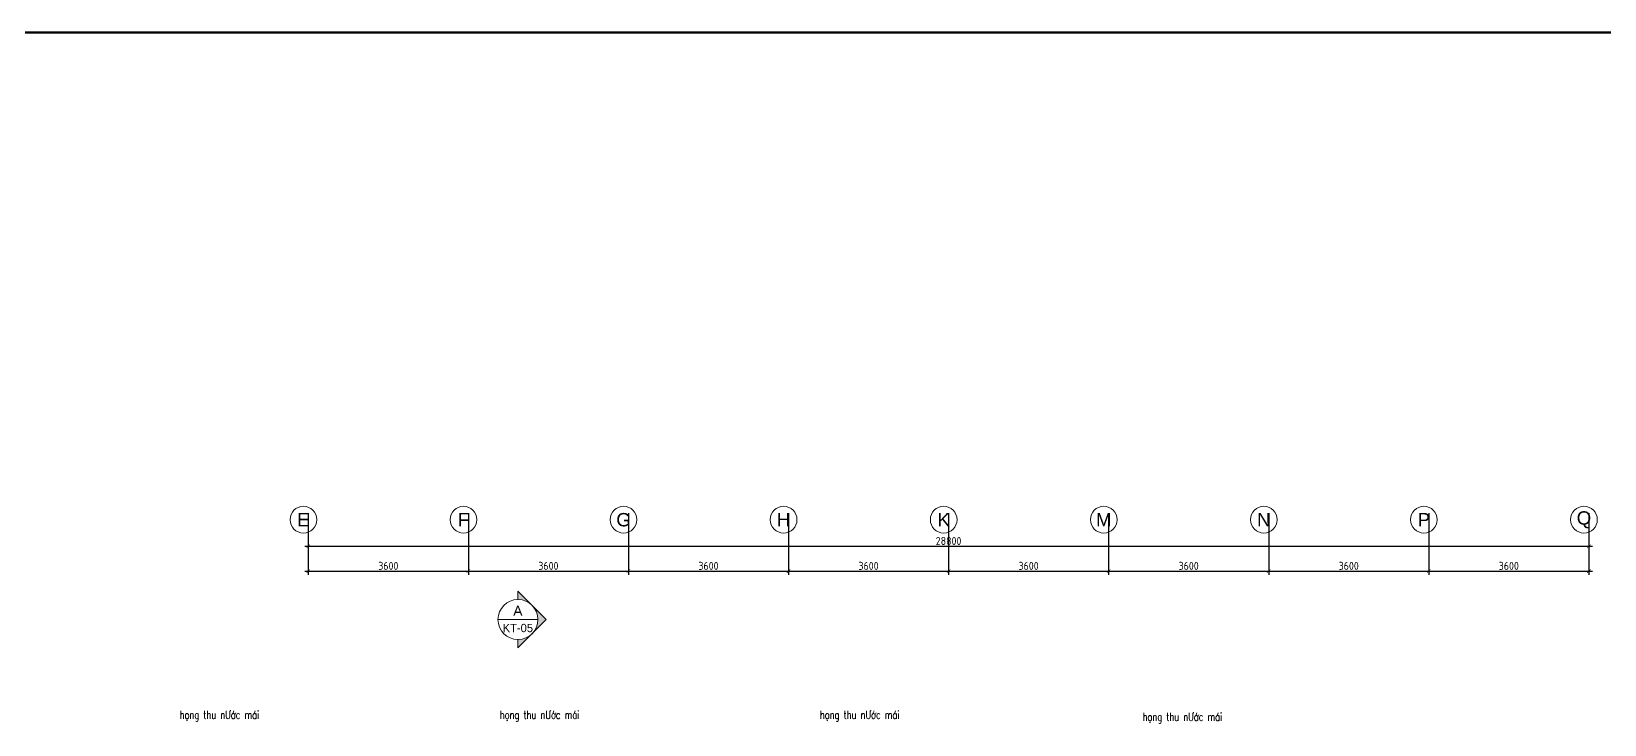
# Model space of a CAD drawing. Header units: inches. Extents: x 7154 to 95401, y -113037 to 84761.
# Drawn here: x 30398 to 65777, y -55441 to -39861 of the extents above; entities that cross this region are included whole.
import ezdxf
from ezdxf.enums import TextEntityAlignment as Align

# ---------------------------------------------------------------- set-up
doc = ezdxf.new("R2010")
doc.units = ezdxf.units.IN
doc.header["$MEASUREMENT"] = 0
doc.layers.get('DEFPOINTS').update_dxf_attribs({"color": 2})
doc.layers.add('Dim', color=144, linetype='Continuous')
doc.layers.add('TEXT', color=2, linetype='Continuous')
doc.layers.add('ZONES', color=7, linetype='Continuous', lineweight=18)
doc.styles.add('ARIALH', font='VnArialH.TTF')
doc.styles.add('AVANTH', font='VnAvantH.TTF')
doc.styles.add('ISOCP', font='isocp.shx')
doc.styles.add('VNSIMLI', font='vnsimli.shx', dxfattribs={"width": 0.75})
doc.dimstyles.new('1-100', dxfattribs={"dimtxt": 180, "dimasz": 80, "dimexe": 80, "dimexo": 0, "dimgap": 30, "dimtad": 1, "dimdec": 0, "dimzin": 0, "dimdsep": 46, "dimtxsty": 'ISOCP', "dimblk1": 'ARCHTICK', "dimblk2": 'ARCHTICK', "dimsah": 1, "dimcen": 0.09, "dimdle": 80, "dimclrd": 8, "dimclre": 8, "dimclrt": 6, "dimadec": 0, "dimazin": 0, "dimtfac": 1, "dimtdec": 0, "dimtix": 1, "dimtmove": 2, "dimatfit": 3, "dimldrblk": 'ARCHTICK', "dimfxl": 80, "dimtolj": 1, "dimtzin": 0, "dimarcsym": 0})

# ---------------------------------------------------------------- blocks, each defined once
blk = doc.blocks.new('_ArchTick')
at = {"color": 0, "linetype": 'ByBlock', "const_width": 0.15}
blk.add_lwpolyline([(-0.5, -0.5), (0.5, 0.5)], dxfattribs=at)
blk = doc.blocks.new('*D216')
at = {"layer": 'DEFPOINTS', "color": 0}
for p in [(36624, -50687), (40224, -50687), (40224, -51994)]:
    blk.add_point(p, dxfattribs=at)
at = {"layer": 'Dim', "color": 8, "lineweight": -2}
for p, q in [((36624, -50687), (36624, -52074)), ((40224, -50687), (40224, -52074)), ((36544, -51994), (40304, -51994))]:
    blk.add_line(p, q, dxfattribs=at)
at = {"layer": 'Dim', "color": 8, "lineweight": -2, "xscale": 80, "yscale": 80, "zscale": 80, "rotation": 180}
blk.add_blockref('_ArchTick', (36624, -51994), dxfattribs=at)
at = {"layer": 'Dim', "color": 8, "lineweight": -2, "xscale": 80, "yscale": 80, "zscale": 80}
blk.add_blockref('_ArchTick', (40224, -51994), dxfattribs=at)
at = {"layer": 'Dim', "color": 6, "insert": (38424, -51874), "char_height": 180, "attachment_point": 5, "style": 'ISOCP'}
blk.add_mtext('\\A1;3600', dxfattribs=at)
blk = doc.blocks.new('*D217')
at = {"layer": 'DEFPOINTS', "color": 0}
for p in [(40224, -50687), (43824, -50687), (43824, -51994)]:
    blk.add_point(p, dxfattribs=at)
at = {"layer": 'Dim', "color": 8, "lineweight": -2}
for p, q in [((40224, -50687), (40224, -52074)), ((43824, -50687), (43824, -52074)), ((40144, -51994), (43904, -51994))]:
    blk.add_line(p, q, dxfattribs=at)
at = {"layer": 'Dim', "color": 8, "lineweight": -2, "xscale": 80, "yscale": 80, "zscale": 80, "rotation": 180}
blk.add_blockref('_ArchTick', (40224, -51994), dxfattribs=at)
at = {"layer": 'Dim', "color": 8, "lineweight": -2, "xscale": 80, "yscale": 80, "zscale": 80}
blk.add_blockref('_ArchTick', (43824, -51994), dxfattribs=at)
at = {"layer": 'Dim', "color": 6, "insert": (42024, -51874), "char_height": 180, "attachment_point": 5, "style": 'ISOCP'}
blk.add_mtext('\\A1;3600', dxfattribs=at)
blk = doc.blocks.new('*D218')
at = {"layer": 'DEFPOINTS', "color": 0}
for p in [(43824, -50687), (47424, -50687), (47424, -51994)]:
    blk.add_point(p, dxfattribs=at)
at = {"layer": 'Dim', "color": 8, "lineweight": -2}
for p, q in [((43824, -50687), (43824, -52074)), ((47424, -50687), (47424, -52074)), ((43744, -51994), (47504, -51994))]:
    blk.add_line(p, q, dxfattribs=at)
at = {"layer": 'Dim', "color": 8, "lineweight": -2, "xscale": 80, "yscale": 80, "zscale": 80, "rotation": 180}
blk.add_blockref('_ArchTick', (43824, -51994), dxfattribs=at)
at = {"layer": 'Dim', "color": 8, "lineweight": -2, "xscale": 80, "yscale": 80, "zscale": 80}
blk.add_blockref('_ArchTick', (47424, -51994), dxfattribs=at)
at = {"layer": 'Dim', "color": 6, "insert": (45624, -51874), "char_height": 180, "attachment_point": 5, "style": 'ISOCP'}
blk.add_mtext('\\A1;3600', dxfattribs=at)
blk = doc.blocks.new('*D219')
at = {"layer": 'DEFPOINTS', "color": 0}
for p in [(47424, -50687), (51024, -50687), (51024, -51994)]:
    blk.add_point(p, dxfattribs=at)
at = {"layer": 'Dim', "color": 8, "lineweight": -2}
for p, q in [((47424, -50687), (47424, -52074)), ((51024, -50687), (51024, -52074)), ((47344, -51994), (51104, -51994))]:
    blk.add_line(p, q, dxfattribs=at)
at = {"layer": 'Dim', "color": 8, "lineweight": -2, "xscale": 80, "yscale": 80, "zscale": 80, "rotation": 180}
blk.add_blockref('_ArchTick', (47424, -51994), dxfattribs=at)
at = {"layer": 'Dim', "color": 8, "lineweight": -2, "xscale": 80, "yscale": 80, "zscale": 80}
blk.add_blockref('_ArchTick', (51024, -51994), dxfattribs=at)
at = {"layer": 'Dim', "color": 6, "insert": (49224, -51874), "char_height": 180, "attachment_point": 5, "style": 'ISOCP'}
blk.add_mtext('\\A1;3600', dxfattribs=at)
blk = doc.blocks.new('*D220')
at = {"layer": 'DEFPOINTS', "color": 0}
for p in [(51024, -50687), (54624, -50687), (54624, -51994)]:
    blk.add_point(p, dxfattribs=at)
at = {"layer": 'Dim', "color": 8, "lineweight": -2}
for p, q in [((51024, -50687), (51024, -52074)), ((54624, -50687), (54624, -52074)), ((50944, -51994), (54704, -51994))]:
    blk.add_line(p, q, dxfattribs=at)
at = {"layer": 'Dim', "color": 8, "lineweight": -2, "xscale": 80, "yscale": 80, "zscale": 80, "rotation": 180}
blk.add_blockref('_ArchTick', (51024, -51994), dxfattribs=at)
at = {"layer": 'Dim', "color": 8, "lineweight": -2, "xscale": 80, "yscale": 80, "zscale": 80}
blk.add_blockref('_ArchTick', (54624, -51994), dxfattribs=at)
at = {"layer": 'Dim', "color": 6, "insert": (52824, -51874), "char_height": 180, "attachment_point": 5, "style": 'ISOCP'}
blk.add_mtext('\\A1;3600', dxfattribs=at)
blk = doc.blocks.new('*D221')
at = {"layer": 'DEFPOINTS', "color": 0}
for p in [(54624, -50687), (58224, -50687), (58224, -51994)]:
    blk.add_point(p, dxfattribs=at)
at = {"layer": 'Dim', "color": 8, "lineweight": -2}
for p, q in [((54624, -50687), (54624, -52074)), ((58224, -50687), (58224, -52074)), ((54544, -51994), (58304, -51994))]:
    blk.add_line(p, q, dxfattribs=at)
at = {"layer": 'Dim', "color": 8, "lineweight": -2, "xscale": 80, "yscale": 80, "zscale": 80, "rotation": 180}
blk.add_blockref('_ArchTick', (54624, -51994), dxfattribs=at)
at = {"layer": 'Dim', "color": 8, "lineweight": -2, "xscale": 80, "yscale": 80, "zscale": 80}
blk.add_blockref('_ArchTick', (58224, -51994), dxfattribs=at)
at = {"layer": 'Dim', "color": 6, "insert": (56424, -51874), "char_height": 180, "attachment_point": 5, "style": 'ISOCP'}
blk.add_mtext('\\A1;3600', dxfattribs=at)
blk = doc.blocks.new('*D222')
at = {"layer": 'DEFPOINTS', "color": 0}
for p in [(58224, -50687), (61824, -50687), (61824, -51994)]:
    blk.add_point(p, dxfattribs=at)
at = {"layer": 'Dim', "color": 8, "lineweight": -2}
for p, q in [((58224, -50687), (58224, -52074)), ((61824, -50687), (61824, -52074)), ((58144, -51994), (61904, -51994))]:
    blk.add_line(p, q, dxfattribs=at)
at = {"layer": 'Dim', "color": 8, "lineweight": -2, "xscale": 80, "yscale": 80, "zscale": 80, "rotation": 180}
blk.add_blockref('_ArchTick', (58224, -51994), dxfattribs=at)
at = {"layer": 'Dim', "color": 8, "lineweight": -2, "xscale": 80, "yscale": 80, "zscale": 80}
blk.add_blockref('_ArchTick', (61824, -51994), dxfattribs=at)
at = {"layer": 'Dim', "color": 6, "insert": (60024, -51874), "char_height": 180, "attachment_point": 5, "style": 'ISOCP'}
blk.add_mtext('\\A1;3600', dxfattribs=at)
blk = doc.blocks.new('*D223')
at = {"layer": 'DEFPOINTS', "color": 0}
for p in [(61824, -50687), (65424, -50687), (65424, -51994)]:
    blk.add_point(p, dxfattribs=at)
at = {"layer": 'Dim', "color": 8, "lineweight": -2}
for p, q in [((61824, -50687), (61824, -52074)), ((65424, -50687), (65424, -52074)), ((61744, -51994), (65504, -51994))]:
    blk.add_line(p, q, dxfattribs=at)
at = {"layer": 'Dim', "color": 8, "lineweight": -2, "xscale": 80, "yscale": 80, "zscale": 80, "rotation": 180}
blk.add_blockref('_ArchTick', (61824, -51994), dxfattribs=at)
at = {"layer": 'Dim', "color": 8, "lineweight": -2, "xscale": 80, "yscale": 80, "zscale": 80}
blk.add_blockref('_ArchTick', (65424, -51994), dxfattribs=at)
at = {"layer": 'Dim', "color": 6, "insert": (63624, -51874), "char_height": 180, "attachment_point": 5, "style": 'ISOCP'}
blk.add_mtext('\\A1;3600', dxfattribs=at)
blk = doc.blocks.new('AXIS')
at = {"layer": 'ZONES'}
blk.add_circle((0, 0), 300, dxfattribs=at)
at = {"layer": 'ZONES', "style": 'ARIALH'}
blk.add_attdef('TENTRUCDINHVI', text='', height=300, dxfattribs=at).set_placement((0, 0), align=Align.MIDDLE)
blk = doc.blocks.new('*D225')
at = {"layer": 'DEFPOINTS', "color": 0}
for p in [(36624, -50687), (65424, -50687), (65424, -51434)]:
    blk.add_point(p, dxfattribs=at)
at = {"layer": 'Dim', "color": 8, "lineweight": -2}
for p, q in [((36624, -50687), (36624, -51514)), ((65424, -50687), (65424, -51514)), ((36544, -51434), (65504, -51434))]:
    blk.add_line(p, q, dxfattribs=at)
at = {"layer": 'Dim', "color": 8, "lineweight": -2, "xscale": 80, "yscale": 80, "zscale": 80, "rotation": 180}
blk.add_blockref('_ArchTick', (36624, -51434), dxfattribs=at)
at = {"layer": 'Dim', "color": 8, "lineweight": -2, "xscale": 80, "yscale": 80, "zscale": 80}
blk.add_blockref('_ArchTick', (65424, -51434), dxfattribs=at)
at = {"layer": 'Dim', "color": 6, "insert": (51024, -51314), "char_height": 180, "attachment_point": 5, "style": 'ISOCP'}
blk.add_mtext('\\A1;28800', dxfattribs=at)
blk = doc.blocks.new('SEC3')
h = blk.add_hatch(color=256)
h.paths.add_polyline_path([(0, 600), (0, 849), (-424, 424, -0.198912)])
h.paths.add_polyline_path([(-424, 424), (-849, 0), (-424, -424, -0.198912), (-600, 0, -0.198912)])
h.paths.add_polyline_path([(-424, -424), (0, -849), (0, -600, -0.198912)])
blk.add_lwpolyline([(0, -600), (0, -849), (-849, 0), (0, 849), (0, 600)])
at = {"layer": 'ZONES'}
blk.add_line((600, 0), (-600, 0), dxfattribs=at)
blk.add_circle((0, 0), 600, dxfattribs=at)
for tag, height, style, p in [('TENMATCAT', 300, 'ARIALH', (4, 262)), ('KT', 250, 'AVANTH', (4, -254))]:
    blk.add_attdef(tag, text='', height=height, dxfattribs=dict(at, style=style)).set_placement(p, align=Align.MIDDLE)

msp = doc.modelspace()

# ---------------------------------------------------------------- linework, layer by layer
at = {"const_width": 46.7}
msp.add_lwpolyline([(21420.5, -84989.3), (84072.5, -84989.3), (84072.5, -39884.6), (21420.5, -39884.6)], close=True, dxfattribs=at)

# ---------------------------------------------------------------- block references
at = {"layer": 'ZONES'}
for p, values in [((36514.4, -50835.9), {'TENTRUCDINHVI': 'e'}), ((40114.4, -50835.9), {'TENTRUCDINHVI': 'f'}), ((43714.4, -50835.9), {'TENTRUCDINHVI': 'g'}), ((47314.4, -50835.9), {'TENTRUCDINHVI': 'h'}), ((50914.4, -50835.9), {'TENTRUCDINHVI': 'k'}), ((54514.4, -50835.9), {'TENTRUCDINHVI': 'm'}), ((58114.4, -50835.9), {'TENTRUCDINHVI': 'n'}), ((61714.4, -50835.9), {'TENTRUCDINHVI': 'p'}), ((65314.4, -50835.9), {'TENTRUCDINHVI': 'q'})]:
    msp.add_blockref('AXIS', p, dxfattribs=at).add_auto_attribs(values)
ref = msp.add_blockref('SEC3', (41340.2, -53080.7), dxfattribs=dict(at, xscale=-0.75, yscale=0.75, zscale=0.75))
ref.add_attrib('TENMATCAT', 'a', dxfattribs={"height": 225, "style": 'ARIALH'}).set_placement((41337.4, -52884.5), align=Align.MIDDLE)
ref.add_attrib('KT', 'kt-05', dxfattribs={"height": 187.5, "style": 'AVANTH'}).set_placement((41337.4, -53271.1), align=Align.MIDDLE)

# ---------------------------------------------------------------- texts
at = {"layer": 'TEXT', "color": 7, "style": 'VNSIMLI', "width": 0.75}
for p in [(33731.5, -55313), (40931.5, -55313), (48131.5, -55313), (55389.5, -55358.4)]:
    msp.add_text('häng thu n¦íc m¸i', height=180, dxfattribs=at).set_placement(p)

# ---------------------------------------------------------------- dimensions: what is measured, and where the dimension line sits
at = {"layer": 'Dim'}
for base, p1, p2, picture, middle in [((40224.4, -51994.3), (36624.4, -50686.8), (40224.4, -50686.8), '*D216', (38424.4, -51874.3)), ((65424.4, -51434.4), (36624.4, -50686.8), (65424.4, -50686.8), '*D225', (51024.4, -51314.4)), ((43824.4, -51994.3), (40224.4, -50686.8), (43824.4, -50686.8), '*D217', (42024.4, -51874.3)), ((47424.4, -51994.3), (43824.4, -50686.8), (47424.4, -50686.8), '*D218', (45624.4, -51874.3)), ((51024.4, -51994.3), (47424.4, -50686.8), (51024.4, -50686.8), '*D219', (49224.4, -51874.3)), ((54624.4, -51994.3), (51024.4, -50686.8), (54624.4, -50686.8), '*D220', (52824.4, -51874.3)), ((58224.4, -51994.3), (54624.4, -50686.8), (58224.4, -50686.8), '*D221', (56424.4, -51874.3)), ((61824.4, -51994.3), (58224.4, -50686.8), (61824.4, -50686.8), '*D222', (60024.4, -51874.3)), ((65424.4, -51994.3), (61824.4, -50686.8), (65424.4, -50686.8), '*D223', (63624.4, -51874.3))]:
    dim = msp.add_linear_dim(base=base, p1=p1, p2=p2, dimstyle='1-100', dxfattribs=at)
    dim.commit()
    dim.dimension.update_dxf_attribs({"geometry": picture, "text_midpoint": middle})

doc.saveas('drawing.dxf')
